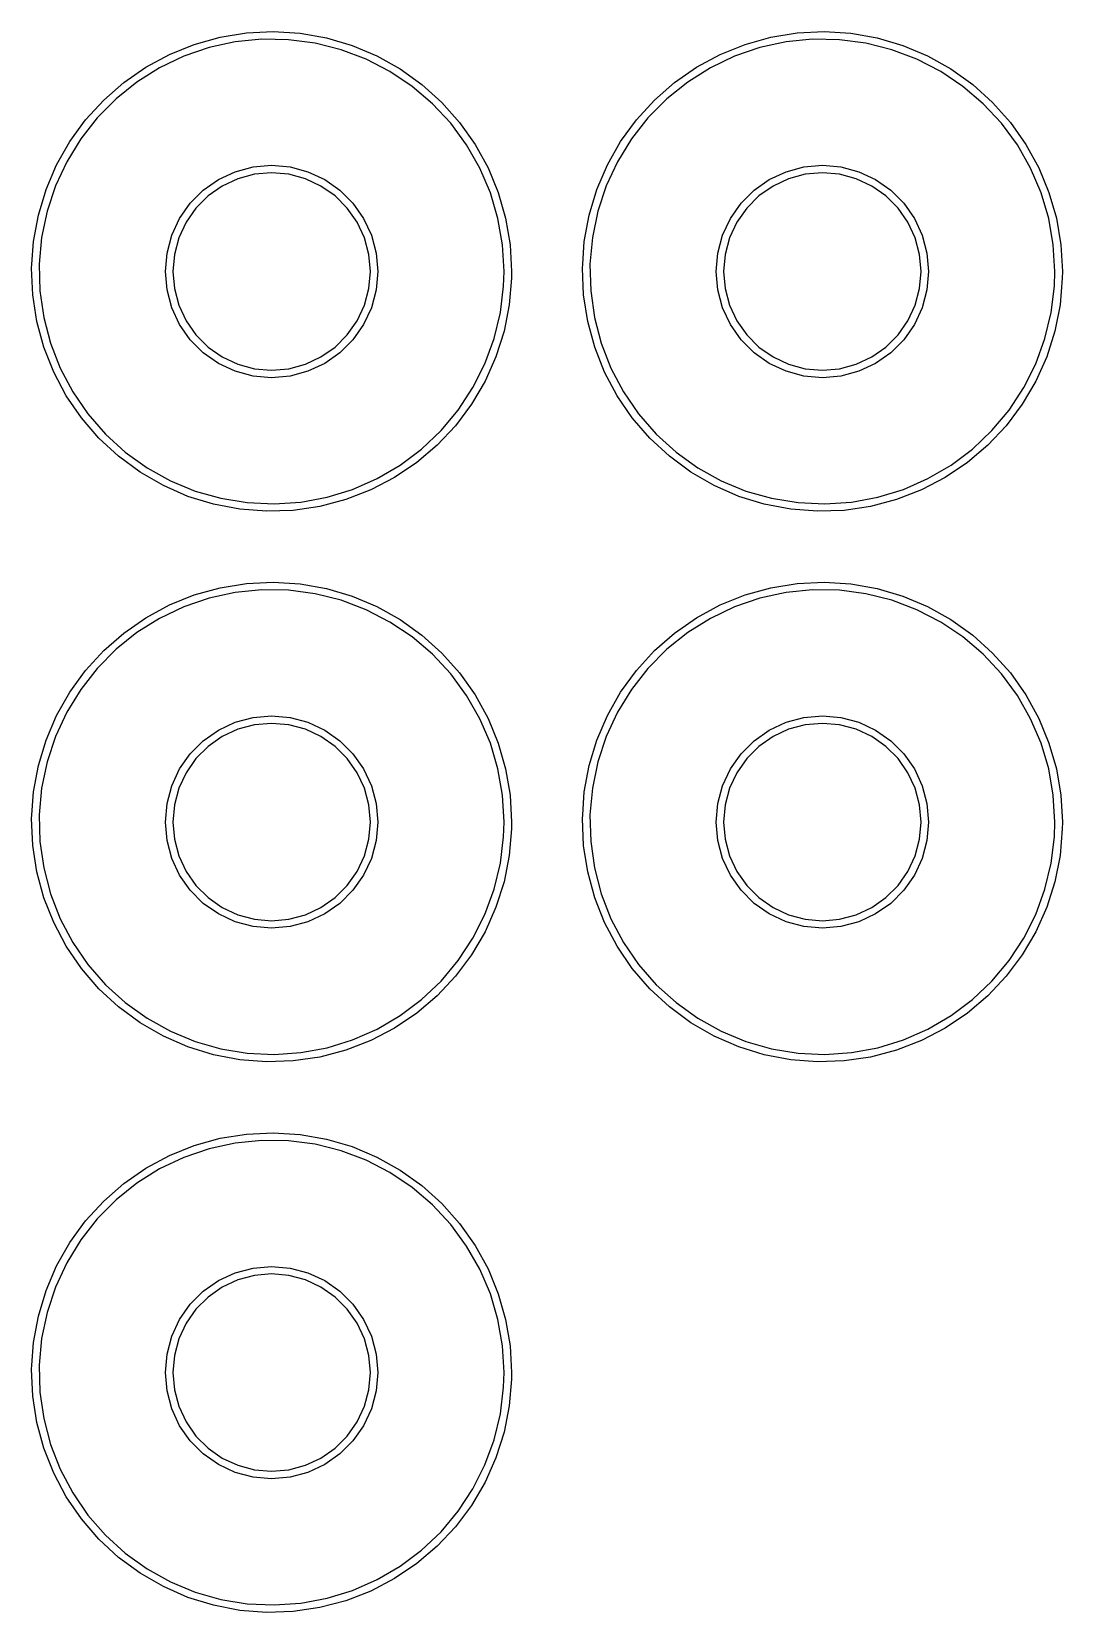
# Model space of a CAD drawing. Extents: x 26 to 390, y -197 to -58.
# Drawn here: x 369.95 to 383.05, y -174.05 to -153.95 of the extents above; entities that cross this region are included whole.
import ezdxf

# ---------------------------------------------------------------- set-up
doc = ezdxf.new("R2010")
doc.units = 0
doc.layers.add('BLACK', color=7, linetype='CONTINUOUS')

msp = doc.modelspace()

# ---------------------------------------------------------------- linework, layer by layer
at = {"layer": 'BLACK', "linetype": 'CONTINUOUS'}
for p, q in [((372.681, -153.967), (373.021, -153.95)), ((373.021, -153.95), (373.361, -153.971)), ((379.681, -153.967), (380.021, -153.95)), ((380.021, -153.95), (380.361, -153.971)), ((371.701, -154.24), (372.017, -154.113)), ((372.205, -154.154), (371.883, -154.264)), ((372.017, -154.113), (372.345, -154.021)), ((372.538, -154.081), (372.205, -154.154)), ((372.345, -154.021), (372.681, -153.967)), ((372.876, -154.048), (372.538, -154.081)), ((373.216, -154.053), (372.876, -154.048)), ((373.554, -154.097), (373.216, -154.053)), ((373.361, -153.971), (373.696, -154.031)), ((373.884, -154.18), (373.554, -154.097)), ((373.696, -154.031), (374.023, -154.127)), ((374.023, -154.127), (374.337, -154.259)), ((378.701, -154.24), (379.017, -154.113)), ((379.205, -154.154), (378.883, -154.264)), ((379.017, -154.113), (379.345, -154.021)), ((379.538, -154.081), (379.205, -154.154)), ((379.345, -154.021), (379.681, -153.967)), ((379.876, -154.048), (379.538, -154.081)), ((380.216, -154.053), (379.876, -154.048)), ((380.554, -154.097), (380.216, -154.053)), ((380.361, -153.971), (380.696, -154.031)), ((380.884, -154.18), (380.554, -154.097)), ((380.696, -154.031), (381.023, -154.127)), ((381.023, -154.127), (381.337, -154.259)), ((371.402, -154.402), (371.701, -154.24)), ((371.883, -154.264), (371.576, -154.411)), ((374.202, -154.3), (373.884, -154.18)), ((374.504, -154.457), (374.202, -154.3)), ((374.337, -154.259), (374.634, -154.425)), ((378.402, -154.402), (378.701, -154.24)), ((378.883, -154.264), (378.576, -154.411)), ((381.202, -154.3), (380.884, -154.18)), ((381.504, -154.457), (381.202, -154.3)), ((381.337, -154.259), (381.634, -154.425)), ((371.122, -154.597), (371.402, -154.402)), ((371.576, -154.411), (371.288, -154.591)), ((374.787, -154.646), (374.504, -154.457)), ((374.634, -154.425), (374.911, -154.623)), ((378.122, -154.597), (378.402, -154.402)), ((378.576, -154.411), (378.288, -154.591)), ((381.787, -154.646), (381.504, -154.457)), ((381.634, -154.425), (381.911, -154.623)), ((370.866, -154.821), (371.122, -154.597)), ((371.288, -154.591), (371.023, -154.804)), ((375.045, -154.867), (374.787, -154.646)), ((374.911, -154.623), (375.164, -154.851)), ((377.866, -154.821), (378.122, -154.597)), ((378.288, -154.591), (378.023, -154.804)), ((382.045, -154.867), (381.787, -154.646)), ((381.911, -154.623), (382.164, -154.851)), ((370.636, -155.072), (370.866, -154.821)), ((371.023, -154.804), (370.783, -155.046)), ((375.277, -155.116), (375.045, -154.867)), ((375.164, -154.851), (375.39, -155.105)), ((377.636, -155.072), (377.866, -154.821)), ((378.023, -154.804), (377.783, -155.046)), ((382.277, -155.116), (382.045, -154.867)), ((382.164, -154.851), (382.39, -155.105)), ((370.436, -155.348), (370.636, -155.072)), ((370.783, -155.046), (370.574, -155.314)), ((375.478, -155.391), (375.277, -155.116)), ((375.39, -155.105), (375.587, -155.384)), ((377.436, -155.348), (377.636, -155.072)), ((377.783, -155.046), (377.574, -155.314)), ((382.478, -155.391), (382.277, -155.116)), ((382.39, -155.105), (382.587, -155.384)), ((370.268, -155.644), (370.436, -155.348)), ((370.574, -155.314), (370.396, -155.604)), ((377.268, -155.644), (377.436, -155.348)), ((377.574, -155.314), (377.396, -155.604)), ((375.647, -155.686), (375.478, -155.391)), ((375.587, -155.384), (375.751, -155.682)), ((382.647, -155.686), (382.478, -155.391)), ((382.587, -155.384), (382.751, -155.682)), ((370.134, -155.957), (370.268, -155.644)), ((370.396, -155.604), (370.253, -155.912)), ((372.325, -155.831), (372.538, -155.731)), ((372.538, -155.731), (372.766, -155.671)), ((372.782, -155.764), (372.571, -155.821)), ((372.766, -155.671), (373, -155.65)), ((373, -155.745), (372.782, -155.764)), ((373, -155.65), (373.234, -155.671)), ((373.218, -155.764), (373, -155.745)), ((373.429, -155.821), (373.218, -155.764)), ((373.234, -155.671), (373.462, -155.731)), ((373.462, -155.731), (373.675, -155.831)), ((375.78, -155.999), (375.647, -155.686)), ((375.751, -155.682), (375.88, -155.997)), ((377.134, -155.957), (377.268, -155.644)), ((377.396, -155.604), (377.253, -155.912)), ((379.325, -155.831), (379.538, -155.731)), ((379.538, -155.731), (379.766, -155.671)), ((379.782, -155.764), (379.571, -155.821)), ((379.766, -155.671), (380, -155.65)), ((380, -155.745), (379.782, -155.764)), ((380, -155.65), (380.234, -155.671)), ((380.218, -155.764), (380, -155.745)), ((380.429, -155.821), (380.218, -155.764)), ((380.234, -155.671), (380.462, -155.731)), ((380.462, -155.731), (380.675, -155.831)), ((382.78, -155.999), (382.647, -155.686)), ((382.751, -155.682), (382.88, -155.997)), ((370.036, -156.283), (370.134, -155.957)), ((370.253, -155.912), (370.146, -156.235)), ((371.966, -156.132), (372.132, -155.966)), ((372.132, -155.966), (372.325, -155.831)), ((372.373, -155.913), (372.193, -156.039)), ((372.571, -155.821), (372.373, -155.913)), ((373.627, -155.913), (373.429, -155.821)), ((373.807, -156.039), (373.627, -155.913)), ((373.675, -155.831), (373.868, -155.966)), ((373.868, -155.966), (374.034, -156.132)), ((377.036, -156.283), (377.134, -155.957)), ((377.253, -155.912), (377.146, -156.235)), ((378.966, -156.132), (379.132, -155.966)), ((379.132, -155.966), (379.325, -155.831)), ((379.373, -155.913), (379.193, -156.039)), ((379.571, -155.821), (379.373, -155.913)), ((380.627, -155.913), (380.429, -155.821)), ((380.807, -156.039), (380.627, -155.913)), ((380.675, -155.831), (380.868, -155.966)), ((380.868, -155.966), (381.034, -156.132)), ((371.831, -156.325), (371.966, -156.132)), ((372.193, -156.039), (372.039, -156.193)), ((373.961, -156.193), (373.807, -156.039)), ((374.034, -156.132), (374.169, -156.325)), ((375.877, -156.325), (375.78, -155.999)), ((375.88, -155.997), (375.974, -156.324)), ((378.831, -156.325), (378.966, -156.132)), ((379.193, -156.039), (379.039, -156.193)), ((380.961, -156.193), (380.807, -156.039)), ((381.034, -156.132), (381.169, -156.325)), ((382.877, -156.325), (382.78, -155.999)), ((382.88, -155.997), (382.974, -156.324)), ((369.974, -156.618), (370.036, -156.283)), ((370.146, -156.235), (370.077, -156.568)), ((371.731, -156.538), (371.831, -156.325)), ((372.039, -156.193), (371.913, -156.373)), ((374.087, -156.373), (373.961, -156.193)), ((374.169, -156.325), (374.269, -156.538)), ((375.935, -156.66), (375.877, -156.325)), ((375.974, -156.324), (376.031, -156.66)), ((376.974, -156.618), (377.036, -156.283)), ((377.146, -156.235), (377.077, -156.568)), ((378.731, -156.538), (378.831, -156.325)), ((379.039, -156.193), (378.913, -156.373)), ((381.087, -156.373), (380.961, -156.193)), ((381.169, -156.325), (381.269, -156.538)), ((382.935, -156.66), (382.877, -156.325)), ((382.974, -156.324), (383.031, -156.66)), ((370.077, -156.568), (370.046, -156.907)), ((371.671, -156.766), (371.731, -156.538)), ((371.821, -156.571), (371.764, -156.782)), ((371.913, -156.373), (371.821, -156.571)), ((374.179, -156.571), (374.087, -156.373)), ((374.236, -156.782), (374.179, -156.571)), ((374.269, -156.538), (374.329, -156.766)), ((377.077, -156.568), (377.046, -156.907)), ((378.671, -156.766), (378.731, -156.538)), ((378.821, -156.571), (378.764, -156.782)), ((378.913, -156.373), (378.821, -156.571)), ((381.179, -156.571), (381.087, -156.373)), ((381.236, -156.782), (381.179, -156.571)), ((381.269, -156.538), (381.329, -156.766)), ((369.954, -156.907), (369.974, -156.618)), ((371.65, -157), (371.671, -156.766)), ((374.329, -156.766), (374.35, -157)), ((375.955, -157), (375.935, -156.66)), ((376.031, -156.66), (376.05, -157)), ((376.954, -156.907), (376.974, -156.618)), ((378.65, -157), (378.671, -156.766)), ((381.329, -156.766), (381.35, -157)), ((382.955, -157), (382.935, -156.66)), ((383.031, -156.66), (383.05, -157)), ((369.95, -156.957), (369.954, -156.907)), ((369.965, -157.298), (369.95, -156.957)), ((370.046, -156.907), (370.055, -157.247)), ((371.764, -156.782), (371.745, -157)), ((374.255, -157), (374.236, -156.782)), ((376.95, -156.957), (376.954, -156.907)), ((376.965, -157.298), (376.95, -156.957)), ((377.046, -156.907), (377.055, -157.247)), ((378.764, -156.782), (378.745, -157)), ((381.255, -157), (381.236, -156.782)), ((371.671, -157.234), (371.65, -157)), ((371.745, -157), (371.764, -157.218)), ((374.236, -157.218), (374.255, -157)), ((374.35, -157), (374.329, -157.234)), ((375.949, -157.186), (375.955, -157)), ((376.049, -157.085), (376.02, -157.424)), ((376.05, -157), (376.049, -157.085)), ((378.671, -157.234), (378.65, -157)), ((378.745, -157), (378.764, -157.218)), ((381.236, -157.218), (381.255, -157)), ((381.35, -157), (381.329, -157.234)), ((382.949, -157.186), (382.955, -157)), ((383.049, -157.085), (383.02, -157.424)), ((383.05, -157), (383.049, -157.085)), ((370.017, -157.634), (369.965, -157.298)), ((370.055, -157.247), (370.103, -157.584)), ((371.731, -157.462), (371.671, -157.234)), ((371.764, -157.218), (371.821, -157.429)), ((374.179, -157.429), (374.236, -157.218)), ((374.329, -157.234), (374.269, -157.462)), ((375.908, -157.523), (375.949, -157.186)), ((377.017, -157.634), (376.965, -157.298)), ((377.055, -157.247), (377.103, -157.584)), ((378.731, -157.462), (378.671, -157.234)), ((378.764, -157.218), (378.821, -157.429)), ((381.179, -157.429), (381.236, -157.218)), ((381.329, -157.234), (381.269, -157.462)), ((382.908, -157.523), (382.949, -157.186)), ((371.831, -157.675), (371.731, -157.462)), ((371.821, -157.429), (371.913, -157.627)), ((374.087, -157.627), (374.179, -157.429)), ((374.269, -157.462), (374.169, -157.675)), ((375.829, -157.854), (375.908, -157.523)), ((376.02, -157.424), (375.954, -157.759)), ((378.831, -157.675), (378.731, -157.462)), ((378.821, -157.429), (378.913, -157.627)), ((381.087, -157.627), (381.179, -157.429)), ((381.269, -157.462), (381.169, -157.675)), ((382.829, -157.854), (382.908, -157.523)), ((383.02, -157.424), (382.954, -157.759)), ((370.106, -157.963), (370.017, -157.634)), ((370.103, -157.584), (370.19, -157.913)), ((371.966, -157.868), (371.831, -157.675)), ((371.913, -157.627), (372.039, -157.807)), ((373.961, -157.807), (374.087, -157.627)), ((374.169, -157.675), (374.034, -157.868)), ((375.954, -157.759), (375.851, -158.083)), ((377.106, -157.963), (377.017, -157.634)), ((377.103, -157.584), (377.19, -157.913)), ((378.966, -157.868), (378.831, -157.675)), ((378.913, -157.627), (379.039, -157.807)), ((380.961, -157.807), (381.087, -157.627)), ((381.169, -157.675), (381.034, -157.868)), ((382.954, -157.759), (382.851, -158.083)), ((370.231, -158.279), (370.106, -157.963)), ((370.19, -157.913), (370.313, -158.23)), ((372.132, -158.034), (371.966, -157.868)), ((372.039, -157.807), (372.193, -157.961)), ((372.193, -157.961), (372.373, -158.087)), ((373.627, -158.087), (373.807, -157.961)), ((373.807, -157.961), (373.961, -157.807)), ((374.034, -157.868), (373.868, -158.034)), ((375.712, -158.174), (375.829, -157.854)), ((377.231, -158.279), (377.106, -157.963)), ((377.19, -157.913), (377.313, -158.23)), ((379.132, -158.034), (378.966, -157.868)), ((379.039, -157.807), (379.193, -157.961)), ((379.193, -157.961), (379.373, -158.087)), ((380.627, -158.087), (380.807, -157.961)), ((380.807, -157.961), (380.961, -157.807)), ((381.034, -157.868), (380.868, -158.034)), ((382.712, -158.174), (382.829, -157.854)), ((372.325, -158.169), (372.132, -158.034)), ((372.538, -158.269), (372.325, -158.169)), ((372.373, -158.087), (372.571, -158.179)), ((372.571, -158.179), (372.782, -158.236)), ((373.218, -158.236), (373.429, -158.179)), ((373.429, -158.179), (373.627, -158.087)), ((373.675, -158.169), (373.462, -158.269)), ((373.868, -158.034), (373.675, -158.169)), ((375.559, -158.477), (375.712, -158.174)), ((375.851, -158.083), (375.713, -158.394)), ((379.325, -158.169), (379.132, -158.034)), ((379.538, -158.269), (379.325, -158.169)), ((379.373, -158.087), (379.571, -158.179)), ((379.571, -158.179), (379.782, -158.236)), ((380.218, -158.236), (380.429, -158.179)), ((380.429, -158.179), (380.627, -158.087)), ((380.675, -158.169), (380.462, -158.269)), ((380.868, -158.034), (380.675, -158.169)), ((382.559, -158.477), (382.712, -158.174)), ((382.851, -158.083), (382.713, -158.394)), ((370.391, -158.58), (370.231, -158.279)), ((370.313, -158.23), (370.472, -158.531)), ((372.766, -158.329), (372.538, -158.269)), ((373, -158.35), (372.766, -158.329)), ((372.782, -158.236), (373, -158.255)), ((373, -158.255), (373.218, -158.236)), ((373.234, -158.329), (373, -158.35)), ((373.462, -158.269), (373.234, -158.329)), ((377.391, -158.58), (377.231, -158.279)), ((377.313, -158.23), (377.472, -158.531)), ((379.766, -158.329), (379.538, -158.269)), ((380, -158.35), (379.766, -158.329)), ((379.782, -158.236), (380, -158.255)), ((380, -158.255), (380.218, -158.236)), ((380.234, -158.329), (380, -158.35)), ((380.462, -158.269), (380.234, -158.329)), ((370.584, -158.861), (370.391, -158.58)), ((370.472, -158.531), (370.665, -158.811)), ((375.372, -158.762), (375.559, -158.477)), ((375.713, -158.394), (375.54, -158.688)), ((377.584, -158.861), (377.391, -158.58)), ((377.472, -158.531), (377.665, -158.811)), ((382.372, -158.762), (382.559, -158.477)), ((382.713, -158.394), (382.54, -158.688)), ((375.154, -159.023), (375.372, -158.762)), ((375.54, -158.688), (375.336, -158.961)), ((382.154, -159.023), (382.372, -158.762)), ((382.54, -158.688), (382.336, -158.961)), ((370.806, -159.119), (370.584, -158.861)), ((370.665, -158.811), (370.889, -159.068)), ((375.336, -158.961), (375.103, -159.209)), ((377.806, -159.119), (377.584, -158.861)), ((377.665, -158.811), (377.889, -159.068)), ((382.336, -158.961), (382.103, -159.209)), ((371.056, -159.35), (370.806, -159.119)), ((370.889, -159.068), (371.14, -159.296)), ((374.907, -159.257), (375.154, -159.023)), ((378.056, -159.35), (377.806, -159.119)), ((377.889, -159.068), (378.14, -159.296)), ((381.907, -159.257), (382.154, -159.023)), ((371.33, -159.552), (371.056, -159.35)), ((371.14, -159.296), (371.417, -159.495)), ((374.635, -159.461), (374.907, -159.257)), ((375.103, -159.209), (374.844, -159.429)), ((378.33, -159.552), (378.056, -159.35)), ((378.14, -159.296), (378.417, -159.495)), ((381.635, -159.461), (381.907, -159.257)), ((382.103, -159.209), (381.844, -159.429)), ((371.625, -159.722), (371.33, -159.552)), ((371.417, -159.495), (371.714, -159.66)), ((374.342, -159.633), (374.635, -159.461)), ((374.844, -159.429), (374.562, -159.62)), ((378.625, -159.722), (378.33, -159.552)), ((378.417, -159.495), (378.714, -159.66)), ((381.342, -159.633), (381.635, -159.461)), ((381.844, -159.429), (381.562, -159.62)), ((371.937, -159.859), (371.625, -159.722)), ((371.714, -159.66), (372.028, -159.791)), ((373.705, -159.87), (374.03, -159.77)), ((374.26, -159.778), (373.943, -159.901)), ((374.03, -159.77), (374.342, -159.633)), ((374.562, -159.62), (374.26, -159.778)), ((378.937, -159.859), (378.625, -159.722)), ((378.714, -159.66), (379.028, -159.791)), ((380.705, -159.87), (381.03, -159.77)), ((381.26, -159.778), (380.943, -159.901)), ((381.03, -159.77), (381.342, -159.633)), ((381.562, -159.62), (381.26, -159.778)), ((372.262, -159.959), (371.937, -159.859)), ((372.028, -159.791), (372.355, -159.884)), ((372.597, -160.023), (372.262, -159.959)), ((372.355, -159.884), (372.691, -159.939)), ((372.691, -159.939), (373.031, -159.955)), ((373.031, -159.955), (373.37, -159.932)), ((373.613, -159.988), (373.276, -160.037)), ((373.37, -159.932), (373.705, -159.87)), ((373.943, -159.901), (373.613, -159.988)), ((379.262, -159.959), (378.937, -159.859)), ((379.028, -159.791), (379.355, -159.884)), ((379.597, -160.023), (379.262, -159.959)), ((379.355, -159.884), (379.691, -159.939)), ((379.691, -159.939), (380.031, -159.955)), ((380.031, -159.955), (380.37, -159.932)), ((380.613, -159.988), (380.276, -160.037)), ((380.37, -159.932), (380.705, -159.87)), ((380.943, -159.901), (380.613, -159.988)), ((372.936, -160.049), (372.597, -160.023)), ((373.276, -160.037), (372.936, -160.049)), ((379.936, -160.049), (379.597, -160.023)), ((380.276, -160.037), (379.936, -160.049)), ((372.345, -161.021), (372.681, -160.967)), ((372.681, -160.967), (373.021, -160.95)), ((373.021, -160.95), (373.361, -160.971)), ((373.361, -160.971), (373.696, -161.031)), ((379.345, -161.021), (379.681, -160.967)), ((379.681, -160.967), (380.021, -160.95)), ((380.021, -160.95), (380.361, -160.971)), ((380.361, -160.971), (380.696, -161.031)), ((371.701, -161.24), (372.017, -161.113)), ((372.205, -161.154), (371.883, -161.264)), ((372.017, -161.113), (372.345, -161.021)), ((372.538, -161.081), (372.205, -161.154)), ((372.876, -161.048), (372.538, -161.081)), ((373.216, -161.053), (372.876, -161.048)), ((373.554, -161.097), (373.216, -161.053)), ((373.884, -161.18), (373.554, -161.097)), ((373.696, -161.031), (374.023, -161.127)), ((374.202, -161.3), (373.884, -161.18)), ((374.023, -161.127), (374.337, -161.259)), ((378.701, -161.24), (379.017, -161.113)), ((379.205, -161.154), (378.883, -161.264)), ((379.017, -161.113), (379.345, -161.021)), ((379.538, -161.081), (379.205, -161.154)), ((379.876, -161.048), (379.538, -161.081)), ((380.216, -161.053), (379.876, -161.048)), ((380.554, -161.097), (380.216, -161.053)), ((380.884, -161.18), (380.554, -161.097)), ((380.696, -161.031), (381.023, -161.127)), ((381.202, -161.3), (380.884, -161.18)), ((381.023, -161.127), (381.337, -161.259)), ((371.402, -161.402), (371.701, -161.24)), ((371.883, -161.264), (371.576, -161.411)), ((374.504, -161.457), (374.202, -161.3)), ((374.337, -161.259), (374.634, -161.425)), ((378.402, -161.402), (378.701, -161.24)), ((378.883, -161.264), (378.576, -161.411)), ((381.504, -161.457), (381.202, -161.3)), ((381.337, -161.259), (381.634, -161.425)), ((371.288, -161.591), (371.023, -161.804)), ((371.122, -161.597), (371.402, -161.402)), ((371.576, -161.411), (371.288, -161.591)), ((374.787, -161.646), (374.504, -161.457)), ((374.634, -161.425), (374.911, -161.623)), ((378.288, -161.591), (378.023, -161.804)), ((378.122, -161.597), (378.402, -161.402)), ((378.576, -161.411), (378.288, -161.591)), ((381.787, -161.646), (381.504, -161.457)), ((381.634, -161.425), (381.911, -161.623)), ((370.866, -161.821), (371.122, -161.597)), ((375.045, -161.867), (374.787, -161.646)), ((374.911, -161.623), (375.164, -161.851)), ((377.866, -161.821), (378.122, -161.597)), ((382.045, -161.867), (381.787, -161.646)), ((381.911, -161.623), (382.164, -161.851)), ((370.636, -162.072), (370.866, -161.821)), ((371.023, -161.804), (370.783, -162.046)), ((375.277, -162.116), (375.045, -161.867)), ((375.164, -161.851), (375.39, -162.105)), ((377.636, -162.072), (377.866, -161.821)), ((378.023, -161.804), (377.783, -162.046)), ((382.277, -162.116), (382.045, -161.867)), ((382.164, -161.851), (382.39, -162.105)), ((370.436, -162.348), (370.636, -162.072)), ((370.783, -162.046), (370.574, -162.314)), ((375.478, -162.391), (375.277, -162.116)), ((375.39, -162.105), (375.587, -162.384)), ((377.436, -162.348), (377.636, -162.072)), ((377.783, -162.046), (377.574, -162.314)), ((382.478, -162.391), (382.277, -162.116)), ((382.39, -162.105), (382.587, -162.384)), ((370.268, -162.644), (370.436, -162.348)), ((370.574, -162.314), (370.396, -162.604)), ((375.647, -162.686), (375.478, -162.391)), ((375.587, -162.384), (375.751, -162.682)), ((377.268, -162.644), (377.436, -162.348)), ((377.574, -162.314), (377.396, -162.604)), ((382.647, -162.686), (382.478, -162.391)), ((382.587, -162.384), (382.751, -162.682)), ((370.134, -162.957), (370.268, -162.644)), ((370.396, -162.604), (370.253, -162.912)), ((372.325, -162.831), (372.538, -162.731)), ((372.538, -162.731), (372.766, -162.671)), ((372.782, -162.764), (372.571, -162.821)), ((372.766, -162.671), (373, -162.65)), ((373, -162.745), (372.782, -162.764)), ((373, -162.65), (373.234, -162.671)), ((373.218, -162.764), (373, -162.745)), ((373.429, -162.821), (373.218, -162.764)), ((373.234, -162.671), (373.462, -162.731)), ((373.462, -162.731), (373.675, -162.831)), ((375.78, -162.999), (375.647, -162.686)), ((375.751, -162.682), (375.88, -162.997)), ((377.134, -162.957), (377.268, -162.644)), ((377.396, -162.604), (377.253, -162.912)), ((379.325, -162.831), (379.538, -162.731)), ((379.538, -162.731), (379.766, -162.671)), ((379.782, -162.764), (379.571, -162.821)), ((379.766, -162.671), (380, -162.65)), ((380, -162.745), (379.782, -162.764)), ((380, -162.65), (380.234, -162.671)), ((380.218, -162.764), (380, -162.745)), ((380.429, -162.821), (380.218, -162.764)), ((380.234, -162.671), (380.462, -162.731)), ((380.462, -162.731), (380.675, -162.831)), ((382.78, -162.999), (382.647, -162.686)), ((382.751, -162.682), (382.88, -162.997)), ((370.036, -163.283), (370.134, -162.957)), ((370.253, -162.912), (370.146, -163.235)), ((371.966, -163.132), (372.132, -162.966)), ((372.132, -162.966), (372.325, -162.831)), ((372.373, -162.913), (372.193, -163.039)), ((372.571, -162.821), (372.373, -162.913)), ((373.627, -162.913), (373.429, -162.821)), ((373.807, -163.039), (373.627, -162.913)), ((373.675, -162.831), (373.868, -162.966)), ((373.868, -162.966), (374.034, -163.132)), ((375.877, -163.325), (375.78, -162.999)), ((375.88, -162.997), (375.974, -163.324)), ((377.036, -163.283), (377.134, -162.957)), ((377.253, -162.912), (377.146, -163.235)), ((378.966, -163.132), (379.132, -162.966)), ((379.132, -162.966), (379.325, -162.831)), ((379.373, -162.913), (379.193, -163.039)), ((379.571, -162.821), (379.373, -162.913)), ((380.627, -162.913), (380.429, -162.821)), ((380.807, -163.039), (380.627, -162.913)), ((380.675, -162.831), (380.868, -162.966)), ((380.868, -162.966), (381.034, -163.132)), ((382.877, -163.325), (382.78, -162.999)), ((382.88, -162.997), (382.974, -163.324)), ((371.831, -163.325), (371.966, -163.132)), ((372.039, -163.193), (371.913, -163.373)), ((372.193, -163.039), (372.039, -163.193)), ((373.961, -163.193), (373.807, -163.039)), ((374.087, -163.373), (373.961, -163.193)), ((374.034, -163.132), (374.169, -163.325)), ((378.831, -163.325), (378.966, -163.132)), ((379.039, -163.193), (378.913, -163.373)), ((379.193, -163.039), (379.039, -163.193)), ((380.961, -163.193), (380.807, -163.039)), ((381.087, -163.373), (380.961, -163.193)), ((381.034, -163.132), (381.169, -163.325)), ((369.974, -163.618), (370.036, -163.283)), ((370.146, -163.235), (370.077, -163.568)), ((371.731, -163.538), (371.831, -163.325)), ((371.913, -163.373), (371.821, -163.571)), ((374.179, -163.571), (374.087, -163.373)), ((374.169, -163.325), (374.269, -163.538)), ((375.935, -163.66), (375.877, -163.325)), ((375.974, -163.324), (376.031, -163.66)), ((376.974, -163.618), (377.036, -163.283)), ((377.146, -163.235), (377.077, -163.568)), ((378.731, -163.538), (378.831, -163.325)), ((378.913, -163.373), (378.821, -163.571)), ((381.179, -163.571), (381.087, -163.373)), ((381.169, -163.325), (381.269, -163.538)), ((382.935, -163.66), (382.877, -163.325)), ((382.974, -163.324), (383.031, -163.66)), ((370.077, -163.568), (370.046, -163.907)), ((371.671, -163.766), (371.731, -163.538)), ((371.821, -163.571), (371.764, -163.782)), ((374.236, -163.782), (374.179, -163.571)), ((374.269, -163.538), (374.329, -163.766)), ((377.077, -163.568), (377.046, -163.907)), ((378.671, -163.766), (378.731, -163.538)), ((378.821, -163.571), (378.764, -163.782)), ((381.236, -163.782), (381.179, -163.571)), ((381.269, -163.538), (381.329, -163.766)), ((369.954, -163.907), (369.974, -163.618)), ((371.65, -164), (371.671, -163.766)), ((371.764, -163.782), (371.745, -164)), ((374.255, -164), (374.236, -163.782)), ((374.329, -163.766), (374.35, -164)), ((375.955, -164), (375.935, -163.66)), ((376.031, -163.66), (376.05, -164)), ((376.954, -163.907), (376.974, -163.618)), ((378.65, -164), (378.671, -163.766)), ((378.764, -163.782), (378.745, -164)), ((381.255, -164), (381.236, -163.782)), ((381.329, -163.766), (381.35, -164)), ((382.955, -164), (382.935, -163.66)), ((383.031, -163.66), (383.05, -164)), ((369.95, -163.957), (369.954, -163.907)), ((369.965, -164.298), (369.95, -163.957)), ((370.046, -163.907), (370.055, -164.247)), ((371.671, -164.234), (371.65, -164)), ((371.745, -164), (371.764, -164.218)), ((374.236, -164.218), (374.255, -164)), ((374.35, -164), (374.329, -164.234)), ((375.949, -164.186), (375.955, -164)), ((376.05, -164), (376.049, -164.085)), ((376.95, -163.957), (376.954, -163.907)), ((376.965, -164.298), (376.95, -163.957)), ((377.046, -163.907), (377.055, -164.247)), ((378.671, -164.234), (378.65, -164)), ((378.745, -164), (378.764, -164.218)), ((381.236, -164.218), (381.255, -164)), ((381.35, -164), (381.329, -164.234)), ((382.949, -164.186), (382.955, -164)), ((383.05, -164), (383.049, -164.085)), ((375.908, -164.523), (375.949, -164.186)), ((376.049, -164.085), (376.02, -164.424)), ((382.908, -164.523), (382.949, -164.186)), ((383.049, -164.085), (383.02, -164.424)), ((370.017, -164.634), (369.965, -164.298)), ((370.055, -164.247), (370.103, -164.584)), ((371.731, -164.462), (371.671, -164.234)), ((371.764, -164.218), (371.821, -164.429)), ((374.179, -164.429), (374.236, -164.218)), ((374.329, -164.234), (374.269, -164.462)), ((377.017, -164.634), (376.965, -164.298)), ((377.055, -164.247), (377.103, -164.584)), ((378.731, -164.462), (378.671, -164.234)), ((378.764, -164.218), (378.821, -164.429)), ((381.179, -164.429), (381.236, -164.218)), ((381.329, -164.234), (381.269, -164.462)), ((370.103, -164.584), (370.19, -164.913)), ((371.831, -164.675), (371.731, -164.462)), ((371.821, -164.429), (371.913, -164.627)), ((374.087, -164.627), (374.179, -164.429)), ((374.269, -164.462), (374.169, -164.675)), ((375.829, -164.854), (375.908, -164.523)), ((376.02, -164.424), (375.954, -164.759)), ((377.103, -164.584), (377.19, -164.913)), ((378.831, -164.675), (378.731, -164.462)), ((378.821, -164.429), (378.913, -164.627)), ((381.087, -164.627), (381.179, -164.429)), ((381.269, -164.462), (381.169, -164.675)), ((382.829, -164.854), (382.908, -164.523)), ((383.02, -164.424), (382.954, -164.759)), ((370.106, -164.963), (370.017, -164.634)), ((371.966, -164.868), (371.831, -164.675)), ((371.913, -164.627), (372.039, -164.807)), ((372.039, -164.807), (372.193, -164.961)), ((373.807, -164.961), (373.961, -164.807)), ((373.961, -164.807), (374.087, -164.627)), ((374.169, -164.675), (374.034, -164.868)), ((375.954, -164.759), (375.851, -165.083)), ((377.106, -164.963), (377.017, -164.634)), ((378.966, -164.868), (378.831, -164.675)), ((378.913, -164.627), (379.039, -164.807)), ((379.039, -164.807), (379.193, -164.961)), ((380.807, -164.961), (380.961, -164.807)), ((380.961, -164.807), (381.087, -164.627)), ((381.169, -164.675), (381.034, -164.868)), ((382.954, -164.759), (382.851, -165.083)), ((370.231, -165.279), (370.106, -164.963)), ((370.19, -164.913), (370.313, -165.23)), ((372.132, -165.034), (371.966, -164.868)), ((372.193, -164.961), (372.373, -165.087)), ((373.627, -165.087), (373.807, -164.961)), ((374.034, -164.868), (373.868, -165.034)), ((375.712, -165.174), (375.829, -164.854)), ((377.231, -165.279), (377.106, -164.963)), ((377.19, -164.913), (377.313, -165.23)), ((379.132, -165.034), (378.966, -164.868)), ((379.193, -164.961), (379.373, -165.087)), ((380.627, -165.087), (380.807, -164.961)), ((381.034, -164.868), (380.868, -165.034)), ((382.712, -165.174), (382.829, -164.854)), ((372.325, -165.169), (372.132, -165.034)), ((372.538, -165.269), (372.325, -165.169)), ((372.373, -165.087), (372.571, -165.179)), ((372.571, -165.179), (372.782, -165.236)), ((373.218, -165.236), (373.429, -165.179)), ((373.429, -165.179), (373.627, -165.087)), ((373.675, -165.169), (373.462, -165.269)), ((373.868, -165.034), (373.675, -165.169)), ((375.559, -165.477), (375.712, -165.174)), ((375.851, -165.083), (375.713, -165.394)), ((379.325, -165.169), (379.132, -165.034)), ((379.538, -165.269), (379.325, -165.169)), ((379.373, -165.087), (379.571, -165.179)), ((379.571, -165.179), (379.782, -165.236)), ((380.218, -165.236), (380.429, -165.179)), ((380.429, -165.179), (380.627, -165.087)), ((380.675, -165.169), (380.462, -165.269)), ((380.868, -165.034), (380.675, -165.169)), ((382.559, -165.477), (382.712, -165.174)), ((382.851, -165.083), (382.713, -165.394)), ((370.391, -165.58), (370.231, -165.279)), ((370.313, -165.23), (370.472, -165.531)), ((372.766, -165.329), (372.538, -165.269)), ((373, -165.35), (372.766, -165.329)), ((372.782, -165.236), (373, -165.255)), ((373, -165.255), (373.218, -165.236)), ((373.234, -165.329), (373, -165.35)), ((373.462, -165.269), (373.234, -165.329)), ((375.713, -165.394), (375.54, -165.688)), ((377.391, -165.58), (377.231, -165.279)), ((377.313, -165.23), (377.472, -165.531)), ((379.766, -165.329), (379.538, -165.269)), ((380, -165.35), (379.766, -165.329)), ((379.782, -165.236), (380, -165.255)), ((380, -165.255), (380.218, -165.236)), ((380.234, -165.329), (380, -165.35)), ((380.462, -165.269), (380.234, -165.329)), ((382.713, -165.394), (382.54, -165.688)), ((370.584, -165.861), (370.391, -165.58)), ((370.472, -165.531), (370.665, -165.811)), ((375.372, -165.762), (375.559, -165.477)), ((377.584, -165.861), (377.391, -165.58)), ((377.472, -165.531), (377.665, -165.811)), ((382.372, -165.762), (382.559, -165.477)), ((370.665, -165.811), (370.889, -166.068)), ((375.154, -166.023), (375.372, -165.762)), ((375.54, -165.688), (375.336, -165.961)), ((377.665, -165.811), (377.889, -166.068)), ((382.154, -166.023), (382.372, -165.762)), ((382.54, -165.688), (382.336, -165.961)), ((370.806, -166.119), (370.584, -165.861)), ((375.336, -165.961), (375.103, -166.209)), ((377.806, -166.119), (377.584, -165.861)), ((382.336, -165.961), (382.103, -166.209)), ((371.056, -166.35), (370.806, -166.119)), ((370.889, -166.068), (371.14, -166.296)), ((375.103, -166.209), (374.844, -166.429)), ((374.907, -166.257), (375.154, -166.023)), ((378.056, -166.35), (377.806, -166.119)), ((377.889, -166.068), (378.14, -166.296)), ((382.103, -166.209), (381.844, -166.429)), ((381.907, -166.257), (382.154, -166.023)), ((371.33, -166.552), (371.056, -166.35)), ((371.14, -166.296), (371.417, -166.495)), ((374.635, -166.461), (374.907, -166.257)), ((378.33, -166.552), (378.056, -166.35)), ((378.14, -166.296), (378.417, -166.495)), ((381.635, -166.461), (381.907, -166.257)), ((371.625, -166.722), (371.33, -166.552)), ((371.417, -166.495), (371.714, -166.66)), ((374.562, -166.62), (374.26, -166.778)), ((374.342, -166.633), (374.635, -166.461)), ((374.844, -166.429), (374.562, -166.62)), ((378.625, -166.722), (378.33, -166.552)), ((378.417, -166.495), (378.714, -166.66)), ((381.562, -166.62), (381.26, -166.778)), ((381.342, -166.633), (381.635, -166.461)), ((381.844, -166.429), (381.562, -166.62)), ((371.937, -166.859), (371.625, -166.722)), ((371.714, -166.66), (372.028, -166.791)), ((372.028, -166.791), (372.355, -166.884)), ((373.705, -166.87), (374.03, -166.77)), ((374.26, -166.778), (373.943, -166.901)), ((374.03, -166.77), (374.342, -166.633)), ((378.937, -166.859), (378.625, -166.722)), ((378.714, -166.66), (379.028, -166.791)), ((379.028, -166.791), (379.355, -166.884)), ((380.705, -166.87), (381.03, -166.77)), ((381.26, -166.778), (380.943, -166.901)), ((381.03, -166.77), (381.342, -166.633)), ((372.262, -166.959), (371.937, -166.859)), ((372.597, -167.023), (372.262, -166.959)), ((372.355, -166.884), (372.691, -166.939)), ((372.691, -166.939), (373.031, -166.955)), ((373.031, -166.955), (373.37, -166.932)), ((373.613, -166.988), (373.276, -167.037)), ((373.37, -166.932), (373.705, -166.87)), ((373.943, -166.901), (373.613, -166.988)), ((379.262, -166.959), (378.937, -166.859)), ((379.597, -167.023), (379.262, -166.959)), ((379.355, -166.884), (379.691, -166.939)), ((379.691, -166.939), (380.031, -166.955)), ((380.031, -166.955), (380.37, -166.932)), ((380.613, -166.988), (380.276, -167.037)), ((380.37, -166.932), (380.705, -166.87)), ((380.943, -166.901), (380.613, -166.988)), ((372.936, -167.049), (372.597, -167.023)), ((373.276, -167.037), (372.936, -167.049)), ((379.936, -167.049), (379.597, -167.023)), ((380.276, -167.037), (379.936, -167.049)), ((372.017, -168.113), (372.345, -168.021)), ((372.345, -168.021), (372.681, -167.967)), ((372.681, -167.967), (373.021, -167.95)), ((373.021, -167.95), (373.361, -167.971)), ((373.361, -167.971), (373.696, -168.031)), ((371.701, -168.24), (372.017, -168.113)), ((372.205, -168.154), (371.883, -168.264)), ((372.538, -168.081), (372.205, -168.154)), ((372.876, -168.048), (372.538, -168.081)), ((373.216, -168.053), (372.876, -168.048)), ((373.554, -168.097), (373.216, -168.053)), ((373.884, -168.18), (373.554, -168.097)), ((373.696, -168.031), (374.023, -168.127)), ((374.202, -168.3), (373.884, -168.18)), ((374.023, -168.127), (374.337, -168.259)), ((371.122, -168.597), (371.402, -168.402)), ((371.576, -168.411), (371.288, -168.591)), ((371.402, -168.402), (371.701, -168.24)), ((371.883, -168.264), (371.576, -168.411)), ((374.504, -168.457), (374.202, -168.3)), ((374.337, -168.259), (374.634, -168.425)), ((374.634, -168.425), (374.911, -168.623)), ((370.866, -168.821), (371.122, -168.597)), ((371.288, -168.591), (371.023, -168.804)), ((374.787, -168.646), (374.504, -168.457)), ((374.911, -168.623), (375.164, -168.851)), ((370.636, -169.072), (370.866, -168.821)), ((371.023, -168.804), (370.783, -169.046)), ((375.045, -168.867), (374.787, -168.646)), ((375.277, -169.116), (375.045, -168.867)), ((375.164, -168.851), (375.39, -169.105)), ((370.436, -169.348), (370.636, -169.072)), ((370.783, -169.046), (370.574, -169.314)), ((375.478, -169.391), (375.277, -169.116)), ((375.39, -169.105), (375.587, -169.384)), ((370.268, -169.644), (370.436, -169.348)), ((370.574, -169.314), (370.396, -169.604)), ((375.647, -169.686), (375.478, -169.391)), ((375.587, -169.384), (375.751, -169.682)), ((370.396, -169.604), (370.253, -169.912)), ((370.134, -169.957), (370.268, -169.644)), ((372.132, -169.966), (372.325, -169.831)), ((372.325, -169.831), (372.538, -169.731)), ((372.571, -169.821), (372.373, -169.913)), ((372.538, -169.731), (372.766, -169.671)), ((372.782, -169.764), (372.571, -169.821)), ((372.766, -169.671), (373, -169.65)), ((373, -169.745), (372.782, -169.764)), ((373, -169.65), (373.234, -169.671)), ((373.218, -169.764), (373, -169.745)), ((373.429, -169.821), (373.218, -169.764)), ((373.234, -169.671), (373.462, -169.731)), ((373.627, -169.913), (373.429, -169.821)), ((373.462, -169.731), (373.675, -169.831)), ((373.675, -169.831), (373.868, -169.966)), ((375.78, -169.999), (375.647, -169.686)), ((375.751, -169.682), (375.88, -169.997)), ((370.036, -170.283), (370.134, -169.957)), ((370.253, -169.912), (370.146, -170.235)), ((371.966, -170.132), (372.132, -169.966)), ((372.373, -169.913), (372.193, -170.039)), ((373.807, -170.039), (373.627, -169.913)), ((373.868, -169.966), (374.034, -170.132)), ((375.877, -170.325), (375.78, -169.999)), ((375.88, -169.997), (375.974, -170.324)), ((370.146, -170.235), (370.077, -170.568)), ((371.831, -170.325), (371.966, -170.132)), ((372.039, -170.193), (371.913, -170.373)), ((372.193, -170.039), (372.039, -170.193)), ((373.961, -170.193), (373.807, -170.039)), ((374.087, -170.373), (373.961, -170.193)), ((374.034, -170.132), (374.169, -170.325)), ((369.974, -170.618), (370.036, -170.283)), ((371.731, -170.538), (371.831, -170.325)), ((371.913, -170.373), (371.821, -170.571)), ((374.179, -170.571), (374.087, -170.373)), ((374.169, -170.325), (374.269, -170.538)), ((375.935, -170.66), (375.877, -170.325)), ((375.974, -170.324), (376.031, -170.66)), ((369.954, -170.907), (369.974, -170.618)), ((370.077, -170.568), (370.046, -170.907)), ((371.671, -170.766), (371.731, -170.538)), ((371.821, -170.571), (371.764, -170.782)), ((374.236, -170.782), (374.179, -170.571)), ((374.269, -170.538), (374.329, -170.766)), ((371.65, -171), (371.671, -170.766)), ((371.764, -170.782), (371.745, -171)), ((374.255, -171), (374.236, -170.782)), ((374.329, -170.766), (374.35, -171)), ((375.955, -171), (375.935, -170.66)), ((376.031, -170.66), (376.05, -171)), ((369.95, -170.957), (369.954, -170.907)), ((369.965, -171.298), (369.95, -170.957)), ((370.046, -170.907), (370.055, -171.247)), ((371.671, -171.234), (371.65, -171)), ((371.745, -171), (371.764, -171.218)), ((374.236, -171.218), (374.255, -171)), ((374.35, -171), (374.329, -171.234)), ((375.949, -171.186), (375.955, -171)), ((376.05, -171), (376.049, -171.085)), ((371.731, -171.462), (371.671, -171.234)), ((371.764, -171.218), (371.821, -171.429)), ((374.179, -171.429), (374.236, -171.218)), ((374.329, -171.234), (374.269, -171.462)), ((375.908, -171.523), (375.949, -171.186)), ((376.049, -171.085), (376.02, -171.424)), ((370.017, -171.634), (369.965, -171.298)), ((370.055, -171.247), (370.103, -171.584)), ((371.821, -171.429), (371.913, -171.627)), ((374.087, -171.627), (374.179, -171.429)), ((376.02, -171.424), (375.954, -171.759)), ((370.106, -171.963), (370.017, -171.634)), ((370.103, -171.584), (370.19, -171.913)), ((371.831, -171.675), (371.731, -171.462)), ((371.913, -171.627), (372.039, -171.807)), ((373.961, -171.807), (374.087, -171.627)), ((374.269, -171.462), (374.169, -171.675)), ((375.829, -171.854), (375.908, -171.523)), ((371.966, -171.868), (371.831, -171.675)), ((372.039, -171.807), (372.193, -171.961)), ((373.807, -171.961), (373.961, -171.807)), ((374.169, -171.675), (374.034, -171.868)), ((375.954, -171.759), (375.851, -172.083)), ((370.231, -172.279), (370.106, -171.963)), ((370.19, -171.913), (370.313, -172.23)), ((372.132, -172.034), (371.966, -171.868)), ((372.325, -172.169), (372.132, -172.034)), ((372.193, -171.961), (372.373, -172.087)), ((373.627, -172.087), (373.807, -171.961)), ((373.868, -172.034), (373.675, -172.169)), ((374.034, -171.868), (373.868, -172.034)), ((375.712, -172.174), (375.829, -171.854)), ((370.313, -172.23), (370.472, -172.531)), ((372.538, -172.269), (372.325, -172.169)), ((372.373, -172.087), (372.571, -172.179)), ((372.571, -172.179), (372.782, -172.236)), ((372.782, -172.236), (373, -172.255)), ((373, -172.255), (373.218, -172.236)), ((373.218, -172.236), (373.429, -172.179)), ((373.429, -172.179), (373.627, -172.087)), ((373.675, -172.169), (373.462, -172.269)), ((375.559, -172.477), (375.712, -172.174)), ((375.851, -172.083), (375.713, -172.394)), ((370.391, -172.58), (370.231, -172.279)), ((372.766, -172.329), (372.538, -172.269)), ((373, -172.35), (372.766, -172.329)), ((373.234, -172.329), (373, -172.35)), ((373.462, -172.269), (373.234, -172.329)), ((375.713, -172.394), (375.54, -172.688)), ((370.584, -172.861), (370.391, -172.58)), ((370.472, -172.531), (370.665, -172.811)), ((375.372, -172.762), (375.559, -172.477)), ((370.665, -172.811), (370.889, -173.068)), ((375.154, -173.023), (375.372, -172.762)), ((375.54, -172.688), (375.336, -172.961)), ((370.806, -173.119), (370.584, -172.861)), ((374.907, -173.257), (375.154, -173.023)), ((375.336, -172.961), (375.103, -173.209)), ((371.056, -173.35), (370.806, -173.119)), ((370.889, -173.068), (371.14, -173.296)), ((375.103, -173.209), (374.844, -173.429)), ((371.33, -173.552), (371.056, -173.35)), ((371.14, -173.296), (371.417, -173.495)), ((374.844, -173.429), (374.562, -173.62)), ((374.635, -173.461), (374.907, -173.257)), ((371.625, -173.722), (371.33, -173.552)), ((371.417, -173.495), (371.714, -173.66)), ((374.03, -173.77), (374.342, -173.633)), ((374.562, -173.62), (374.26, -173.778)), ((374.342, -173.633), (374.635, -173.461)), ((371.937, -173.859), (371.625, -173.722)), ((371.714, -173.66), (372.028, -173.791)), ((372.028, -173.791), (372.355, -173.884)), ((373.705, -173.87), (374.03, -173.77)), ((374.26, -173.778), (373.943, -173.901)), ((372.262, -173.959), (371.937, -173.859)), ((372.597, -174.023), (372.262, -173.959)), ((372.355, -173.884), (372.691, -173.939)), ((372.936, -174.049), (372.597, -174.023)), ((372.691, -173.939), (373.031, -173.955)), ((373.276, -174.037), (372.936, -174.049)), ((373.031, -173.955), (373.37, -173.932)), ((373.613, -173.988), (373.276, -174.037)), ((373.37, -173.932), (373.705, -173.87)), ((373.943, -173.901), (373.613, -173.988))]:
    msp.add_line(p, q, dxfattribs=at)

doc.saveas('drawing.dxf')
